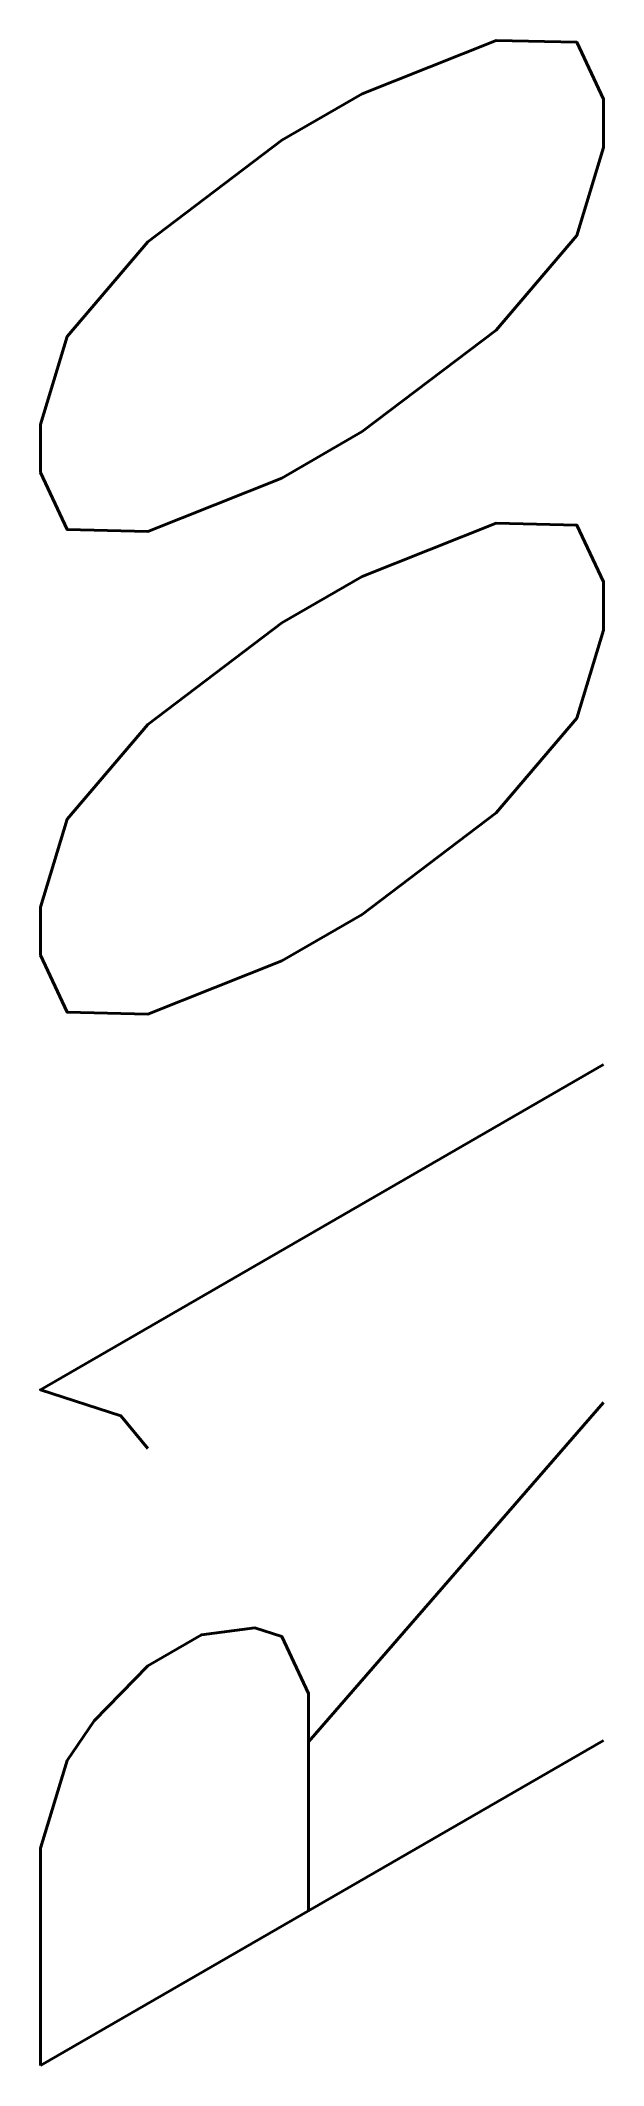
# Model space of a CAD drawing. Header units: millimetres. Extents: x -10192.138 to -10191.888, y -37.455 to -36.556.
import ezdxf

# ---------------------------------------------------------------- set-up
doc = ezdxf.new("R2010")
doc.units = ezdxf.units.MM
doc.layers.add('Tub_iso_texto_r100', color=3, linetype='Continuous')
doc.styles.add('R100', font='simplex.shx', dxfattribs={"height": 1.25})

msp = doc.modelspace()

# ---------------------------------------------------------------- texts
at = {"layer": 'Tub_iso_texto_r100', "style": 'R100', "oblique": 330}
msp.add_text('R100', height=0.25, rotation=90.00003, dxfattribs=at).set_placement((-10191.88783, -37.35357))

doc.saveas('drawing.dxf')
